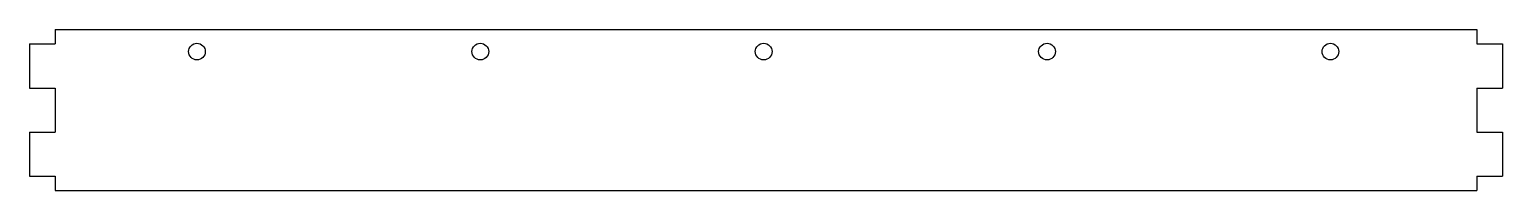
# Model space of a CAD drawing. Extents: x -6 to 311, y -43 to -8.
import ezdxf

# ---------------------------------------------------------------- set-up
doc = ezdxf.new("R2010")
doc.units = 0
doc.header["$MEASUREMENT"] = 0
doc.layers.add('VISIBLE', color=7, linetype='CONTINUOUS')

msp = doc.modelspace()

# ---------------------------------------------------------------- linework, layer by layer
at = {"layer": 'VISIBLE'}
for p, q in [((0, -7.75), (0, -10.9)), ((0, -7.75), (305.8, -7.75)), ((305.8, -7.75), (305.8, -10.9)), ((-5.56, -10.9), (0, -10.9)), ((-5.56, -10.9), (-5.56, -20.4)), ((305.8, -10.9), (311.36, -10.9)), ((311.36, -10.9), (311.36, -20.4)), ((-5.56, -20.4), (0, -20.4)), ((0, -20.4), (0, -29.9)), ((305.8, -20.4), (305.8, -29.9)), ((305.8, -20.4), (311.36, -20.4)), ((-5.56, -29.9), (0, -29.9)), ((-5.56, -29.9), (-5.56, -39.4)), ((305.8, -29.9), (311.36, -29.9)), ((311.36, -29.9), (311.36, -39.4)), ((-5.56, -39.4), (0, -39.4)), ((0, -39.4), (0, -42.54)), ((305.8, -39.4), (305.8, -42.54)), ((305.8, -39.4), (311.36, -39.4)), ((0, -42.54), (305.8, -42.54))]:
    msp.add_line(p, q, dxfattribs=at)
for centre in [(30.48, -12.55), (91.44, -12.55), (152.4, -12.55), (213.36, -12.55), (274.32, -12.55)]:
    msp.add_circle(centre, 1.8, dxfattribs=at)

doc.saveas('drawing.dxf')
